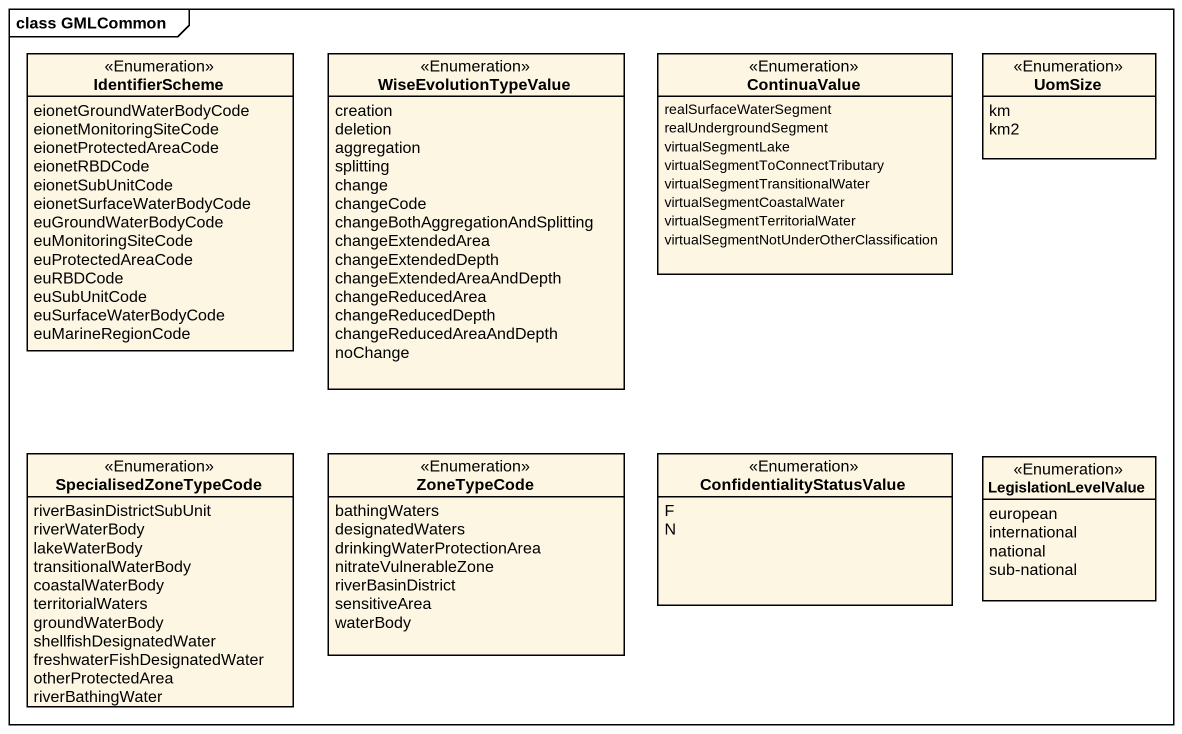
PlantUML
@startuml
mainframe class GMLCommon
hide circle
hide empty members
enum IdentifierScheme <<Enumeration>> {
  eionetGroundWaterBodyCode
  eionetMonitoringSiteCode
  eionetProtectedAreaCode
  eionetRBDCode
  eionetSubUnitCode
  eionetSurfaceWaterBodyCode
  euGroundWaterBodyCode
  euMonitoringSiteCode
  euProtectedAreaCode
  euRBDCode
  euSubUnitCode
  euSurfaceWaterBodyCode
  euMarineRegionCode
}
enum WiseEvolutionTypeValue <<Enumeration>> {
  creation
  deletion
  aggregation
  splitting
  change
  changeCode
  changeBothAggregationAndSplitting
  changeExtendedArea
  changeExtendedDepth
  changeExtendedAreaAndDepth
  changeReducedArea
  changeReducedDepth
  changeReducedAreaAndDepth
  noChange
}
enum ContinuaValue <<Enumeration>> {
  realSurfaceWaterSegment
  realUndergroundSegment
  virtualSegmentLake
  virtualSegmentToConnectTributary
  virtualSegmentTransitionalWater
  virtualSegmentCoastalWater
  virtualSegmentTerritorialWater
  virtualSegmentNotUnderOtherClassification
}
enum UomSize <<Enumeration>> {
  km
  km2
}
enum SpecialisedZoneTypeCode <<Enumeration>> {
  riverBasinDistrictSubUnit
  riverWaterBody
  lakeWaterBody
  transitionalWaterBody
  coastalWaterBody
  territorialWaters
  groundWaterBody
  shellfishDesignatedWater
  freshwaterFishDesignatedWater
  otherProtectedArea
  riverBathingWater
}
enum ZoneTypeCode <<Enumeration>> {
  bathingWaters
  designatedWaters
  drinkingWaterProtectionArea
  nitrateVulnerableZone
  riverBasinDistrict
  sensitiveArea
  waterBody
}
enum ConfidentialityStatusValue <<Enumeration>> {
  F
  N
}
enum LegislationLevelValue <<Enumeration>> {
  european
  international
  national
  sub-national
}
@enduml
